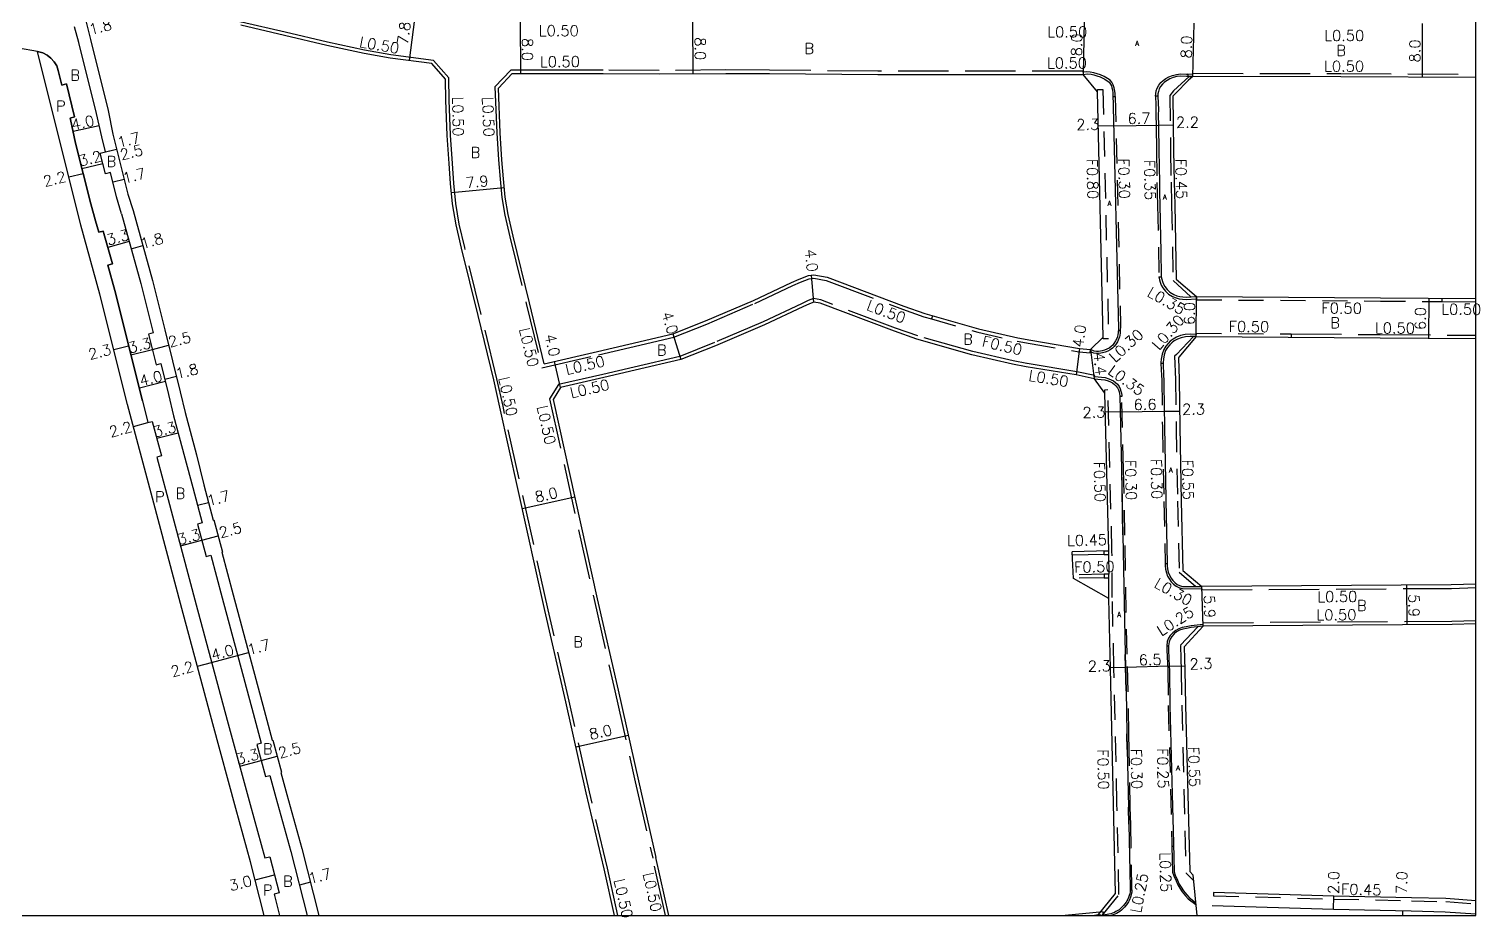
# Model space of a CAD drawing. Header units: metres. Extents: x -2400 to -1599, y -108600 to -108000.
# Drawn here: x -1815.8 to -1599.4, y -108600.2 to -108467.8 of the extents above; entities that cross this region are included whole.
import ezdxf

# ---------------------------------------------------------------- set-up
doc = ezdxf.new("R2010")
doc.units = ezdxf.units.M
doc.header["$LTSCALE"] = 2.5
doc.linetypes.add('22320', pattern=[2.5, 1.5, -1])
doc.linetypes.add('22330', pattern=[4, 3, -1])
for name, color, linetype in [('2101000', 175, 'Continuous'), ('2101001', 1, 'Continuous'), ('2213000', 3, 'Continuous'), ('2227000', 1, 'Continuous'), ('2232000', 120, '22320'), ('2233000', 120, '22330'), ('2235000', 13, 'Continuous'), ('9107000', 4, 'Continuous'), ('9201100', 215, 'Continuous'), ('9201500', 222, 'Continuous'), ('9202100', 82, 'Continuous'), ('9202200', 82, 'Continuous'), ('9203500', 155, 'Continuous'), ('999', 7, 'Continuous')]:
    doc.layers.add(name, color=color, linetype=linetype)
doc.styles.add('Dm_Anotation', font='txt.shx', dxfattribs={"bigfont": 'pscdm.shx'})

msp = doc.modelspace()

# ---------------------------------------------------------------- linework, layer by layer
at = {"layer": '2101000'}
for points in [[(-1808.23, -108462.71), (-1806.58, -108469.34), (-1803.94, -108479.93), (-1803.27, -108483.46), (-1801.05, -108492.39), (-1800.24, -108494.86), (-1797.37, -108505.28), (-1795.52, -108512.66), (-1794.36, -108517.25), (-1793.2, -108521.87), (-1792.47, -108525), (-1790.8, -108531.27), (-1789.71, -108535.75), (-1788.3, -108541.02), (-1788.21, -108540.99), (-1786.93, -108545.79), (-1787.03, -108545.82), (-1785.33, -108552.18), (-1780.71, -108569.38), (-1779.5, -108573.87), (-1779.4, -108573.85), (-1778.1, -108578.64), (-1778.2, -108578.66), (-1777.3, -108581.96), (-1775.09, -108590.03), (-1772.53, -108600)], [(-1728.45, -108600), (-1729.98, -108593.08), (-1732.68, -108581.7), (-1735.72, -108568.14), (-1738.82, -108554.53), (-1745.57, -108524.16), (-1746.47, -108520.09), (-1748.81, -108510.5), (-1751.28, -108500.48), (-1752.09, -108496.97), (-1752.59, -108493.85), (-1752.89, -108490.81), (-1753.13, -108487.84), (-1753.41, -108483.65), (-1753.61, -108478.38), (-1753.65, -108475.25), (-1755.7, -108472.93), (-1761.9, -108472.1), (-1765.81, -108471.42), (-1771.36, -108470.21), (-1777.68, -108468.75), (-1784.19, -108467.2)], [(-1814.48, -108471.13), (-1817.33, -108470.6), (-1827.3, -108484.87), (-1830.69, -108490.09), (-1840.71, -108504.2), (-1850.99, -108518.6), (-1861.91, -108533.72), (-1873.92, -108550.68), (-1877.83, -108556.82), (-1885.29, -108567.48), (-1891.97, -108577.43), (-1898.34, -108586.04)], [(-1782.74, -108592), (-1784.93, -108584.04), (-1788.34, -108571.44), (-1792.96, -108554.22), (-1797.34, -108537.78), (-1801.07, -108523.8), (-1805.2, -108507.34), (-1808.05, -108497.01), (-1814.48, -108471.13)], [(-1738.92, -108517.7), (-1741.14, -108508.62), (-1743.59, -108498.65), (-1744.33, -108495.45), (-1744.76, -108492.84), (-1745.02, -108490.11), (-1745.25, -108487.26), (-1745.52, -108483.23), (-1745.77, -108476.59), (-1743.7, -108474.42), (-1736.55, -108474.39), (-1730.15, -108474.41), (-1721.8, -108474.45), (-1711.87, -108474.38), (-1705.34, -108474.41), (-1689.19, -108474.56), (-1658.65, -108474.55), (-1658.55, -108474.55)], [(-1657.45, -108515.57), (-1655.56, -108513.74), (-1656.43, -108477.15), (-1658.55, -108474.55)], [(-1642.21, -108474.87), (-1642.93, -108475.46), (-1644.76, -108477.32), (-1645.18, -108477.8), (-1645.08, -108485.87), (-1644.99, -108490.62), (-1644.91, -108494.01), (-1644.69, -108505.09), (-1641.65, -108507.65)], [(-1600, -108474.99), (-1620.13, -108474.92), (-1642.21, -108474.87)], [(-1738.92, -108517.7), (-1730.97, -108515.88), (-1726.3, -108514.79), (-1719.77, -108513.26), (-1714.89, -108511.32), (-1707.72, -108508.25), (-1702.06, -108505.59), (-1700.94, -108505.07), (-1699.53, -108504.53), (-1698.72, -108504.46), (-1696.75, -108504.79), (-1685.32, -108509.1), (-1682.16, -108510.23), (-1674.17, -108512.5), (-1668.31, -108513.86), (-1666.38, -108514.2), (-1659.1, -108515.41), (-1657.45, -108515.57)], [(-1656.94, -108519.94), (-1659.62, -108519.38), (-1667.05, -108518.14), (-1669.11, -108517.78), (-1675.17, -108516.38), (-1683.38, -108514.04), (-1686.7, -108512.85), (-1697.8, -108508.67), (-1698.74, -108508.51), (-1699.38, -108508.76), (-1700.37, -108509.22), (-1706.08, -108511.9), (-1713.37, -108515.02), (-1718.56, -108517.08), (-1725.39, -108518.68), (-1730.07, -108519.78), (-1736.51, -108521.25), (-1737.61, -108523.04), (-1731.02, -108552.78), (-1727.91, -108566.39), (-1724.87, -108579.95), (-1722.27, -108591.38)], [(-1641.65, -108507.65), (-1614.23, -108507.85), (-1600, -108507.96)], [(-1641.7, -108513.65), (-1644.28, -108516.72), (-1644.36, -108516.81), (-1644.24, -108520.06), (-1644.16, -108527.14), (-1643.93, -108538.21), (-1643.69, -108548.57), (-1640.86, -108550.94)], [(-1641.7, -108513.65), (-1614.28, -108513.85), (-1600, -108513.96)], [(-1656.94, -108519.94), (-1655.39, -108522.08), (-1654.79, -108545.63), (-1660.21, -108545.76)], [(-1657.15, -108600), (-1656.27, -108599.87), (-1653.75, -108596.73), (-1654.05, -108583.33), (-1654.5, -108563.16), (-1654.73, -108552.74), (-1660.03, -108549.72)], [(-1600, -108550.6), (-1603.67, -108550.71), (-1640.86, -108550.94)], [(-1640.66, -108556.84), (-1643.51, -108559.94), (-1643.44, -108561.73), (-1643.39, -108563.35), (-1643.31, -108568.65), (-1642.68, -108593.46), (-1642.2, -108593.93)], [(-1600, -108556.51), (-1603.56, -108556.61), (-1640.66, -108556.84)], [(-1780.69, -108600), (-1782.74, -108592)], [(-1720.36, -108600), (-1722.27, -108591.38)], [(-1600, -108597.82), (-1604.47, -108597.5), (-1609.58, -108597.36), (-1621.21, -108597.12), (-1639.11, -108596.61)], [(-1655.56, -108599.49), (-1661.27, -108600)]]:
    msp.add_lwpolyline(points, dxfattribs=at)
at = {"layer": '2101001'}
for points in [[(-1660.03, -108549.72), (-1660.21, -108545.76)], [(-1642.2, -108593.93), (-1641.61, -108600)]]:
    msp.add_lwpolyline(points, dxfattribs=at)
at = {"layer": '2213000'}
for points in [[(-1801.97, -108495.33), (-1802.7, -108492.8), (-1803.61, -108489.17), (-1804.38, -108489.36), (-1805.15, -108486.29), (-1804.37, -108486.09), (-1804.92, -108483.87), (-1805.69, -108480.37), (-1808.32, -108469.77), (-1808.96, -108467.43)], [(-1798.84, -108523.24), (-1802.98, -108506.76), (-1804.02, -108502.98), (-1803.34, -108502.8), (-1804.69, -108497.9), (-1805.36, -108498.09), (-1805.83, -108496.39), (-1806.57, -108493.84), (-1808.82, -108484.78), (-1809.59, -108481.28), (-1809.64, -108481.06), (-1808.96, -108480.89), (-1810.19, -108475.95), (-1810.87, -108476.12), (-1811.4, -108473.97), (-1811.64, -108473.28), (-1812.01, -108472.66), (-1812.49, -108472.11), (-1813.06, -108471.67), (-1813.71, -108471.34), (-1814.48, -108471.13)], [(-1658.55, -108474.55), (-1657.94, -108474.45), (-1657.38, -108474.52), (-1656.99, -108474.6), (-1656.53, -108474.73), (-1656.04, -108474.91), (-1655.64, -108475.1), (-1655.35, -108475.25), (-1655.13, -108475.39), (-1654.87, -108475.56), (-1654.69, -108475.72), (-1654.49, -108475.98), (-1654.36, -108476.23), (-1654.28, -108476.52), (-1654.2, -108476.85), (-1654.12, -108477.35), (-1653.31, -108512.47), (-1653.35, -108513.05), (-1653.41, -108513.4), (-1653.47, -108513.61), (-1653.52, -108513.82), (-1653.74, -108514.31), (-1653.98, -108514.7), (-1654.16, -108514.92), (-1654.38, -108515.15), (-1654.69, -108515.36), (-1655.03, -108515.54), (-1655.39, -108515.69), (-1655.73, -108515.79), (-1655.99, -108515.84), (-1656.29, -108515.88), (-1656.59, -108515.87), (-1656.94, -108515.83), (-1657.45, -108515.57)], [(-1642.21, -108474.87), (-1643.16, -108474.84), (-1644.02, -108474.8), (-1644.59, -108474.87), (-1645.14, -108475.01), (-1645.65, -108475.21), (-1646.04, -108475.44), (-1646.42, -108475.7), (-1646.75, -108476), (-1647.01, -108476.35), (-1647.21, -108476.71), (-1647.34, -108477.07), (-1647.42, -108477.46), (-1647.43, -108477.76), (-1647.35, -108479.84), (-1647.36, -108480.51), (-1647.34, -108482.28), (-1647.3, -108485.9), (-1647.2, -108490.66), (-1647.17, -108492.17), (-1647.12, -108494.01), (-1647.03, -108498.94), (-1646.99, -108500.74), (-1646.92, -108504.75), (-1646.84, -108505.1), (-1646.76, -108505.42), (-1646.6, -108505.82), (-1646.38, -108506.17), (-1646.02, -108506.65), (-1645.63, -108507.03), (-1645.07, -108507.35), (-1644.58, -108507.55), (-1644.16, -108507.67), (-1643.71, -108507.74), (-1643.19, -108507.76), (-1641.65, -108507.65)], [(-1801.97, -108495.33), (-1799.11, -108505.74), (-1797.26, -108513.1), (-1797.94, -108513.27), (-1796.79, -108517.86), (-1796.11, -108517.69), (-1794.95, -108522.29), (-1794.21, -108525.46)], [(-1641.7, -108513.65), (-1642.61, -108513.63), (-1643.29, -108513.67), (-1643.96, -108513.82), (-1644.52, -108514.04), (-1644.98, -108514.3), (-1645.35, -108514.56), (-1645.66, -108514.88), (-1645.99, -108515.27), (-1646.27, -108515.74), (-1646.5, -108516.38), (-1646.61, -108517.03), (-1646.65, -108517.5), (-1646.64, -108517.67), (-1646.57, -108519.46), (-1646.55, -108520.11), (-1646.54, -108520.79), (-1646.46, -108527.17), (-1646.25, -108537.8), (-1646.24, -108538.26), (-1646.19, -108540.27), (-1646.02, -108547.49), (-1646.02, -108547.84), (-1645.98, -108548.29), (-1645.87, -108548.82), (-1645.7, -108549.27), (-1645.45, -108549.69), (-1645.19, -108550.05), (-1644.9, -108550.36), (-1644.54, -108550.64), (-1644.18, -108550.8), (-1643.75, -108550.93), (-1640.86, -108550.94)], [(-1656.94, -108519.94), (-1655.35, -108520.08), (-1654.83, -108520.26), (-1654.47, -108520.41), (-1654.18, -108520.57), (-1653.88, -108520.79), (-1653.68, -108520.98), (-1653.43, -108521.32), (-1653.3, -108521.6), (-1653.2, -108521.89), (-1653.13, -108522.17), (-1653.1, -108522.51), (-1652.83, -108533.39), (-1652.64, -108543.21), (-1652.29, -108560.97), (-1652.15, -108566.51), (-1652.04, -108572.83), (-1651.99, -108575.26), (-1651.82, -108583.85), (-1651.75, -108586.37), (-1651.56, -108595.86), (-1651.57, -108596.21), (-1651.58, -108596.51), (-1651.63, -108596.79), (-1651.7, -108597.03), (-1651.8, -108597.33), (-1651.91, -108597.59), (-1652.04, -108597.85), (-1652.16, -108598.05), (-1652.34, -108598.3), (-1652.54, -108598.55), (-1652.78, -108598.8), (-1653.03, -108599.02), (-1653.22, -108599.16), (-1653.4, -108599.29), (-1653.67, -108599.44), (-1653.91, -108599.56), (-1654.19, -108599.68), (-1654.46, -108599.76), (-1654.74, -108599.83), (-1654.99, -108599.87), (-1655.33, -108599.93), (-1655.67, -108600)], [(-1798.84, -108523.24), (-1798.07, -108526.49), (-1797.4, -108526.31), (-1796.03, -108531.46), (-1796.7, -108531.64), (-1795.22, -108537.21), (-1790.84, -108553.65), (-1786.22, -108570.87), (-1782.8, -108583.46), (-1780.62, -108591.42), (-1779.84, -108591.25), (-1778.45, -108596.64), (-1779.23, -108596.84), (-1778.42, -108600)], [(-1794.21, -108525.46), (-1791.35, -108536.19), (-1789.95, -108541.46), (-1790.62, -108541.64), (-1789.34, -108546.44), (-1788.67, -108546.26), (-1786.97, -108552.62), (-1782.35, -108569.82), (-1781.14, -108574.32), (-1781.81, -108574.5), (-1780.51, -108579.29), (-1779.84, -108579.11), (-1778.94, -108582.41), (-1776.74, -108590.46)], [(-1640.66, -108556.84), (-1642.45, -108557.07), (-1643.14, -108557.19), (-1643.72, -108557.32), (-1644.19, -108557.47), (-1644.63, -108557.7), (-1645.02, -108558.02), (-1645.36, -108558.39), (-1645.59, -108558.77), (-1645.76, -108559.2), (-1645.83, -108559.81), (-1645.85, -108560.42), (-1645.73, -108562.84), (-1645.71, -108563.41), (-1645.63, -108568.7), (-1645.29, -108581.91), (-1645.11, -108589.24), (-1645, -108593.49), (-1644.84, -108594), (-1644.5, -108594.76), (-1644.23, -108595.32), (-1643.95, -108595.81), (-1643.59, -108596.33), (-1643.12, -108596.93), (-1642.74, -108597.35), (-1641.8, -108598.08)], [(-1776.74, -108590.46), (-1774.29, -108600)], [(-1600, -108599.83), (-1604.57, -108599.5), (-1609.63, -108599.35), (-1621.26, -108599.12), (-1639.31, -108598.6)]]:
    msp.add_lwpolyline(points, dxfattribs=at)
at = {"layer": '2227000'}
for points in [[(-1647.36, -108480.51), (-1647.34, -108482.28), (-1647.3, -108485.9), (-1647.29, -108486.07)], [(-1647.17, -108492.15), (-1647.17, -108492.17), (-1647.12, -108494.01), (-1647.12, -108494.04)], [(-1647.03, -108498.88), (-1647.03, -108498.94), (-1646.99, -108500.74)], [(-1646.64, -108517.67), (-1646.57, -108519.46), (-1646.55, -108520.11), (-1646.54, -108520.79)], [(-1652.64, -108543.21), (-1652.82, -108533.5)], [(-1646.25, -108537.8), (-1646.24, -108538.26), (-1646.19, -108540.27)], [(-1645.85, -108560.42), (-1645.73, -108562.84)], [(-1652.15, -108566.51), (-1652.29, -108561.06)], [(-1651.99, -108575.26), (-1652.04, -108572.92)], [(-1645.29, -108581.91), (-1645.11, -108589.24)], [(-1651.75, -108586.37), (-1651.82, -108583.85)]]:
    msp.add_lwpolyline(points, dxfattribs=at)
at = {"layer": '2232000'}
for points in [[(-1642.77, -108474.85), (-1645.1, -108477), (-1645.64, -108477.69), (-1645.54, -108485.88), (-1645.45, -108490.63), (-1645.37, -108494.02), (-1645.15, -108505.3), (-1642.51, -108507.71)], [(-1656.43, -108477.15), (-1656.43, -108476.81), (-1655.64, -108476.79), (-1654.77, -108513.98), (-1655.56, -108513.99), (-1655.56, -108513.74)], [(-1654.1, -108477.84), (-1653.79, -108477.84), (-1653, -108512.11), (-1653.03, -108512.81), (-1653.33, -108512.78)], [(-1647.43, -108477.76), (-1647.76, -108477.77), (-1647.72, -108479.06), (-1647.71, -108479.84), (-1647.72, -108480.52), (-1647.7, -108482.28), (-1647.65, -108485.91), (-1647.56, -108490.67), (-1647.48, -108494.07), (-1647.27, -108504.74), (-1646.92, -108504.73)], [(-1641.65, -108507.65), (-1641.65, -108508.15), (-1614.24, -108508.35), (-1605.02, -108508.42), (-1605.02, -108507.92)], [(-1681.05, -108510.54), (-1681.19, -108511.02), (-1674.29, -108512.99), (-1668.41, -108514.35), (-1666.46, -108514.69), (-1659.17, -108515.91), (-1657.5, -108516.07), (-1657.45, -108515.57)], [(-1642.13, -108513.64), (-1644.67, -108516.33), (-1644.93, -108516.58), (-1644.8, -108520.07), (-1644.71, -108527.15), (-1644.49, -108538.22), (-1644.24, -108548.82), (-1641.76, -108550.94)], [(-1641.7, -108513.65), (-1641.69, -108513.15), (-1627.56, -108513.25), (-1627.56, -108513.75)], [(-1646.64, -108517.67), (-1646.96, -108517.69), (-1646.87, -108519.47), (-1646.85, -108520.12), (-1646.76, -108527.18), (-1646.54, -108538.26), (-1646.32, -108547.48), (-1646.02, -108547.49)], [(-1655.71, -108600), (-1653.23, -108596.91), (-1653.53, -108583.32), (-1653.98, -108563.15), (-1654.22, -108552.6), (-1654.27, -108545.66), (-1654.88, -108521.62), (-1655.4, -108521.63), (-1655.39, -108522.08)], [(-1651.57, -108596.21), (-1651.31, -108596.21), (-1651.46, -108586.45), (-1651.54, -108583.93), (-1651.7, -108575.35), (-1651.76, -108572.91), (-1651.86, -108566.6), (-1652.01, -108561.05), (-1652.35, -108543.29), (-1652.54, -108533.48), (-1652.81, -108522.6), (-1653.09, -108522.61)], [(-1654.78, -108546.22), (-1654.76, -108549.11)], [(-1655.43, -108549.12), (-1660.05, -108549.21)], [(-1655.43, -108549.64), (-1660.03, -108549.72)], [(-1654.73, -108552.74), (-1654.74, -108552.62), (-1654.76, -108549.63)], [(-1641.48, -108556.95), (-1644.07, -108559.72), (-1643.99, -108561.75), (-1643.93, -108563.36), (-1643.86, -108568.66), (-1643.23, -108593.69), (-1642.12, -108594.79)], [(-1645.83, -108559.84), (-1646.09, -108559.84), (-1646.09, -108560.4), (-1645.94, -108563.42), (-1645.87, -108568.7), (-1645.35, -108589.23), (-1645.33, -108589.66), (-1645.1, -108589.66)], [(-1639.11, -108596.61), (-1639.12, -108597.06), (-1621.22, -108597.57), (-1609.59, -108597.81), (-1604.49, -108597.95), (-1600, -108598.28)], [(-1655.51, -108600), (-1655.56, -108599.49)]]:
    msp.add_lwpolyline(points, dxfattribs=at)
at = {"layer": '2233000'}
for points in [[(-1753.11, -108478.36), (-1753.15, -108475.06), (-1755.45, -108472.46), (-1761.82, -108471.61), (-1765.72, -108470.93), (-1771.25, -108469.72), (-1777.56, -108468.26), (-1784.07, -108466.72), (-1790.24, -108465.06), (-1799.1, -108462.21), (-1805.65, -108460), (-1805.81, -108460.48)], [(-1658.56, -108474.22), (-1658.56, -108474.05), (-1658.65, -108474.05), (-1689.19, -108474.06), (-1705.33, -108473.91), (-1711.87, -108473.88), (-1721.8, -108473.95), (-1730.15, -108473.91), (-1736.55, -108473.89), (-1743.91, -108473.92), (-1746.28, -108476.4), (-1746.02, -108483.26), (-1745.75, -108487.3), (-1745.52, -108490.15), (-1745.25, -108492.9), (-1744.82, -108495.55), (-1744.08, -108498.77), (-1741.62, -108508.74), (-1739.29, -108518.3)], [(-1653.79, -108477.84), (-1653.8, -108477.4), (-1653.85, -108477.02), (-1653.96, -108476.52), (-1654.1, -108476.07), (-1654.29, -108475.72), (-1654.55, -108475.4), (-1654.92, -108475.13), (-1655.44, -108474.83), (-1656, -108474.59), (-1656.5, -108474.43), (-1656.97, -108474.29), (-1657.5, -108474.19), (-1658.03, -108474.14), (-1658.56, -108474.22)], [(-1647.76, -108477.77), (-1647.75, -108477.42), (-1647.66, -108476.98), (-1647.52, -108476.58), (-1647.29, -108476.16), (-1646.99, -108475.77), (-1646.62, -108475.44), (-1646.22, -108475.16), (-1645.8, -108474.91), (-1645.24, -108474.69), (-1644.66, -108474.54), (-1644.06, -108474.47), (-1643.16, -108474.51), (-1642.96, -108474.51)], [(-1642.23, -108474.53), (-1642.21, -108474.53)], [(-1642.21, -108474.87), (-1642.21, -108474.37), (-1620.13, -108474.42), (-1600, -108474.49)], [(-1729.49, -108592.98), (-1732.19, -108581.59), (-1735.23, -108568.03), (-1738.34, -108554.42), (-1745.08, -108524.05), (-1745.98, -108519.97), (-1748.33, -108510.38), (-1750.79, -108500.37), (-1751.6, -108496.88), (-1752.1, -108493.79), (-1752.39, -108490.77), (-1752.63, -108487.81), (-1752.91, -108483.62), (-1753.11, -108478.36)], [(-1739.29, -108518.3), (-1730.86, -108516.37), (-1726.19, -108515.27), (-1719.62, -108513.74), (-1714.7, -108511.78), (-1707.51, -108508.71), (-1701.85, -108506.05), (-1700.74, -108505.53), (-1699.42, -108505.02), (-1698.74, -108504.96), (-1696.88, -108505.28), (-1685.49, -108509.56), (-1682.31, -108510.7), (-1681.19, -108511.02)], [(-1647.27, -108504.74), (-1647.19, -108505.18), (-1647.1, -108505.53), (-1646.93, -108505.98), (-1646.68, -108506.37), (-1646.29, -108506.88), (-1645.84, -108507.32), (-1645.23, -108507.67), (-1644.7, -108507.89), (-1644.23, -108508.02), (-1643.74, -108508.09), (-1643.2, -108508.12), (-1641.65, -108508.01)], [(-1656.87, -108519.6), (-1656.84, -108519.45), (-1659.53, -108518.89), (-1666.97, -108517.65), (-1669.01, -108517.29), (-1675.04, -108515.89), (-1683.23, -108513.56), (-1686.53, -108512.38), (-1697.67, -108508.19), (-1698.79, -108507.99), (-1699.57, -108508.29), (-1700.58, -108508.76), (-1706.28, -108511.45), (-1713.56, -108514.55), (-1718.72, -108516.61), (-1725.51, -108518.2), (-1730.18, -108519.29), (-1736.83, -108520.81), (-1738.15, -108522.96)], [(-1605.02, -108508.42), (-1600, -108508.46)], [(-1653.03, -108512.81), (-1653.05, -108513.09), (-1653.11, -108513.47), (-1653.17, -108513.69), (-1653.24, -108513.92), (-1653.47, -108514.45), (-1653.73, -108514.87), (-1653.92, -108515.11), (-1654.18, -108515.38), (-1654.53, -108515.62), (-1654.9, -108515.82), (-1655.29, -108515.98), (-1655.66, -108516.09), (-1655.95, -108516.14), (-1656.27, -108516.18), (-1656.59, -108516.18), (-1656.97, -108516.13), (-1657.48, -108515.92)], [(-1641.69, -108513.33), (-1642.62, -108513.31), (-1643.34, -108513.35), (-1644.06, -108513.51), (-1644.65, -108513.74), (-1645.16, -108514.02), (-1645.57, -108514.32), (-1645.9, -108514.67), (-1646.26, -108515.08), (-1646.56, -108515.6), (-1646.81, -108516.29), (-1646.93, -108517), (-1646.97, -108517.5), (-1646.96, -108517.69)], [(-1627.56, -108513.25), (-1614.27, -108513.35), (-1600, -108513.46)], [(-1656.87, -108519.6), (-1655.3, -108519.74), (-1654.75, -108519.94), (-1654.37, -108520.09), (-1654.04, -108520.27), (-1653.72, -108520.51), (-1653.47, -108520.73), (-1653.19, -108521.12), (-1653.04, -108521.45), (-1652.93, -108521.77), (-1652.86, -108522.08), (-1652.81, -108522.46), (-1652.81, -108522.6)], [(-1738.15, -108522.96), (-1731.51, -108552.89), (-1728.4, -108566.5), (-1725.36, -108580.06), (-1722.76, -108591.49)], [(-1660.19, -108546.23), (-1655.42, -108546.13)], [(-1646.32, -108547.48), (-1646.33, -108547.86), (-1646.27, -108548.34), (-1646.16, -108548.9), (-1645.97, -108549.4), (-1645.71, -108549.86), (-1645.42, -108550.24), (-1645.1, -108550.58), (-1644.7, -108550.9), (-1644.29, -108551.08), (-1643.82, -108551.23), (-1640.86, -108551.29)], [(-1640.86, -108551.29), (-1640.86, -108551.44), (-1603.66, -108551.21), (-1600, -108551.1)], [(-1640.66, -108556.6), (-1640.66, -108556.34), (-1603.57, -108556.11), (-1600, -108556.01)], [(-1640.66, -108556.6), (-1642.48, -108556.82), (-1643.19, -108556.94), (-1643.79, -108557.06), (-1644.29, -108557.23), (-1644.77, -108557.49), (-1645.2, -108557.83), (-1645.57, -108558.24), (-1645.82, -108558.66), (-1646.02, -108559.14), (-1646.09, -108559.79), (-1646.09, -108559.84)], [(-1645.33, -108589.66), (-1645.24, -108593.53), (-1645.06, -108594.09), (-1644.72, -108594.86), (-1644.44, -108595.43), (-1644.15, -108595.94), (-1643.78, -108596.47), (-1643.31, -108597.08), (-1642.9, -108597.52), (-1641.77, -108598.4)], [(-1720.87, -108600), (-1722.76, -108591.49)], [(-1727.94, -108600), (-1729.49, -108592.98)], [(-1651.31, -108596.21), (-1651.32, -108596.55), (-1651.49, -108597.26), (-1651.65, -108597.66), (-1651.81, -108597.98), (-1652.09, -108598.42), (-1652.41, -108598.8), (-1652.64, -108599.03), (-1652.87, -108599.23), (-1653.09, -108599.4), (-1653.34, -108599.56), (-1653.6, -108599.7), (-1653.84, -108599.81), (-1654.1, -108599.91), (-1654.38, -108600)]]:
    msp.add_lwpolyline(points, dxfattribs=at)
at = {"layer": '2235000'}
for points in [[(-1642.24, -108474.87), (-1642.23, -108474.53), (-1642.96, -108474.51), (-1642.97, -108474.85)], [(-1654.79, -108545.63), (-1654.78, -108546.22), (-1655.42, -108546.23), (-1655.44, -108545.65)], [(-1654.76, -108549.63), (-1654.76, -108549.11), (-1655.43, -108549.12), (-1655.43, -108549.64)]]:
    msp.add_lwpolyline(points, close=True, dxfattribs=at)
at = {"layer": '9107000'}
for points in [[(-1658.55, -108474.55), (-1657.94, -108474.45), (-1657.38, -108474.52), (-1656.99, -108474.6), (-1656.53, -108474.73), (-1656.04, -108474.91), (-1655.64, -108475.1), (-1655.35, -108475.25), (-1655.13, -108475.39), (-1654.87, -108475.56), (-1654.69, -108475.72), (-1654.49, -108475.98), (-1654.36, -108476.23), (-1654.28, -108476.52), (-1654.2, -108476.85), (-1654.12, -108477.35), (-1653.31, -108512.47), (-1653.35, -108513.05), (-1653.41, -108513.4), (-1653.47, -108513.61), (-1653.52, -108513.82), (-1653.74, -108514.31), (-1653.98, -108514.7), (-1654.16, -108514.92), (-1654.38, -108515.15), (-1654.69, -108515.36), (-1655.03, -108515.54), (-1655.39, -108515.69), (-1655.73, -108515.79), (-1655.99, -108515.84), (-1656.29, -108515.88), (-1656.59, -108515.87), (-1656.94, -108515.83), (-1657.45, -108515.57)], [(-1642.21, -108474.87), (-1643.16, -108474.84), (-1644.02, -108474.8), (-1644.59, -108474.87), (-1645.14, -108475.01), (-1645.65, -108475.21), (-1646.04, -108475.44), (-1646.42, -108475.7), (-1646.75, -108476), (-1647.01, -108476.35), (-1647.21, -108476.71), (-1647.34, -108477.07), (-1647.42, -108477.46), (-1647.43, -108477.76), (-1647.35, -108479.84), (-1647.36, -108480.51), (-1647.34, -108482.28), (-1647.3, -108485.9), (-1647.2, -108490.66), (-1647.17, -108492.17), (-1647.12, -108494.01), (-1647.03, -108498.94), (-1646.99, -108500.74), (-1646.92, -108504.75), (-1646.84, -108505.1), (-1646.76, -108505.42), (-1646.6, -108505.82), (-1646.38, -108506.17), (-1646.02, -108506.65), (-1645.63, -108507.03), (-1645.07, -108507.35), (-1644.58, -108507.55), (-1644.16, -108507.67), (-1643.71, -108507.74), (-1643.19, -108507.76), (-1641.65, -108507.65)], [(-1641.7, -108513.65), (-1642.61, -108513.63), (-1643.29, -108513.67), (-1643.96, -108513.82), (-1644.52, -108514.04), (-1644.98, -108514.3), (-1645.35, -108514.56), (-1645.66, -108514.88), (-1645.99, -108515.27), (-1646.27, -108515.74), (-1646.5, -108516.38), (-1646.61, -108517.03), (-1646.65, -108517.5), (-1646.64, -108517.67), (-1646.57, -108519.46), (-1646.55, -108520.11), (-1646.54, -108520.79), (-1646.46, -108527.17), (-1646.25, -108537.8), (-1646.24, -108538.26), (-1646.19, -108540.27), (-1646.02, -108547.49), (-1646.02, -108547.84), (-1645.98, -108548.29), (-1645.87, -108548.82), (-1645.7, -108549.27), (-1645.45, -108549.69), (-1645.19, -108550.05), (-1644.9, -108550.36), (-1644.54, -108550.64), (-1644.18, -108550.8), (-1643.75, -108550.93), (-1640.86, -108550.94)], [(-1656.94, -108519.94), (-1655.35, -108520.08), (-1654.83, -108520.26), (-1654.47, -108520.41), (-1654.18, -108520.57), (-1653.88, -108520.79), (-1653.68, -108520.98), (-1653.43, -108521.32), (-1653.3, -108521.6), (-1653.2, -108521.89), (-1653.13, -108522.17), (-1653.1, -108522.51), (-1652.83, -108533.39), (-1652.64, -108543.21), (-1652.29, -108560.97), (-1652.15, -108566.51), (-1652.04, -108572.83), (-1651.99, -108575.26), (-1651.82, -108583.85), (-1651.75, -108586.37), (-1651.56, -108595.86), (-1651.57, -108596.21), (-1651.58, -108596.51), (-1651.63, -108596.79), (-1651.7, -108597.03), (-1651.8, -108597.33), (-1651.91, -108597.59), (-1652.04, -108597.85), (-1652.16, -108598.05), (-1652.34, -108598.3), (-1652.54, -108598.55), (-1652.78, -108598.8), (-1653.03, -108599.02), (-1653.22, -108599.16), (-1653.4, -108599.29), (-1653.67, -108599.44), (-1653.91, -108599.56), (-1654.19, -108599.68), (-1654.46, -108599.76), (-1654.74, -108599.83), (-1654.99, -108599.87), (-1655.33, -108599.93), (-1655.67, -108600)], [(-1640.66, -108556.84), (-1642.45, -108557.07), (-1643.14, -108557.19), (-1643.72, -108557.32), (-1644.19, -108557.47), (-1644.63, -108557.7), (-1645.02, -108558.02), (-1645.36, -108558.39), (-1645.59, -108558.77), (-1645.76, -108559.2), (-1645.83, -108559.81), (-1645.85, -108560.42), (-1645.73, -108562.84), (-1645.71, -108563.41), (-1645.63, -108568.7), (-1645.29, -108581.91), (-1645.11, -108589.24), (-1645, -108593.49), (-1644.84, -108594), (-1644.5, -108594.76), (-1644.23, -108595.32), (-1643.95, -108595.81), (-1643.59, -108596.33), (-1643.12, -108596.93), (-1642.74, -108597.35), (-1641.8, -108598.08)], [(-1655.76, -108600), (-1656.27, -108599.87)]]:
    msp.add_lwpolyline(points, dxfattribs=at)
at = {"layer": '9201100'}
for points in [[(-1758.06, -108464.74), (-1759.1, -108472.48)], [(-1742.51, -108466.42), (-1742.48, -108474.42)], [(-1716.84, -108466.41), (-1716.79, -108474.41)], [(-1658.44, -108466.55), (-1658.55, -108474.55)], [(-1642.21, -108474.87), (-1642.02, -108466.87)], [(-1608, -108466.96), (-1608.03, -108474.96)], [(-1809.2, -108483.03), (-1805.29, -108482.17)], [(-1805.15, -108486.29), (-1802.72, -108485.68)], [(-1804.37, -108486.09), (-1802.72, -108485.68)], [(-1807.87, -108488.6), (-1804.77, -108487.82)], [(-1809.83, -108489.84), (-1807.69, -108489.31)], [(-1801.59, -108490.22), (-1803.24, -108490.63)], [(-1744.89, -108491.48), (-1752.75, -108492.23)], [(-1800.84, -108499.47), (-1804.02, -108500.35)], [(-1800.54, -108500.54), (-1798.81, -108500.06)], [(-1699.13, -108504.49), (-1698.76, -108508.52)], [(-1641.7, -108513.65), (-1641.65, -108507.65)], [(-1607.04, -108507.91), (-1607.08, -108513.91)], [(-1803.14, -108515.57), (-1800.91, -108515.01)], [(-1797.36, -108515.56), (-1794.94, -108514.95)], [(-1719.77, -108513.26), (-1718.56, -108517.08)], [(-1800.56, -108516.37), (-1797.36, -108515.56)], [(-1659.1, -108515.41), (-1659.62, -108519.38)], [(-1657.45, -108515.57), (-1656.94, -108519.94)], [(-1736.51, -108521.25), (-1737.4, -108517.35)], [(-1795.43, -108520.37), (-1799.31, -108521.34)], [(-1795.53, -108519.99), (-1793.78, -108519.55)], [(-1800.2, -108527.06), (-1798.07, -108526.49)], [(-1793.52, -108528.04), (-1796.71, -108528.88)], [(-1790.65, -108538.82), (-1789.01, -108538.38)], [(-1734.38, -108537.6), (-1742.2, -108539.33)], [(-1793.17, -108544.89), (-1789.98, -108544.04)], [(-1789.98, -108544.04), (-1787.57, -108543.39)], [(-1640.66, -108556.84), (-1640.86, -108550.94)], [(-1610.26, -108556.66), (-1610.29, -108550.76)], [(-1790.65, -108562.83), (-1788.53, -108562.26)], [(-1788.53, -108562.26), (-1784.66, -108561.22)], [(-1784.66, -108561.22), (-1783.02, -108560.78)], [(-1726.39, -108573.17), (-1734.2, -108574.92)], [(-1784.35, -108577.76), (-1781.16, -108576.9)], [(-1781.16, -108576.9), (-1778.75, -108576.24)], [(-1782.05, -108594.69), (-1779.15, -108593.95)], [(-1773.81, -108595.05), (-1775.45, -108595.47)], [(-1621.26, -108599.12), (-1621.21, -108597.12)], [(-1610.9, -108600), (-1610.89, -108599.33)]]:
    msp.add_lwpolyline(points, dxfattribs=at)
at = {"layer": '9201100', "flags": 128}
for points in [[(-1654, -108482.19), (-1656.31, -108482.25)], [(-1654, -108482.19), (-1647.35, -108482.11)], [(-1647.35, -108482.11), (-1645.13, -108482.08)], [(-1653.04, -108524.87), (-1655.32, -108524.93)], [(-1653.04, -108524.87), (-1646.49, -108524.79)], [(-1646.49, -108524.79), (-1644.18, -108524.77)], [(-1652.24, -108563.01), (-1654.5, -108563.06)], [(-1645.73, -108562.84), (-1652.24, -108563.01)], [(-1645.73, -108562.84), (-1643.41, -108562.76)]]:
    msp.add_lwpolyline(points, dxfattribs=at)
at = {"layer": '9202200'}
msp.add_lwpolyline([(-1814.48, -108471.13), (-1813.71, -108471.34), (-1813.06, -108471.67), (-1812.49, -108472.11), (-1812.01, -108472.66), (-1811.64, -108473.28), (-1811.4, -108473.97), (-1810.87, -108476.12), (-1810.19, -108475.95), (-1808.96, -108480.89), (-1809.64, -108481.06), (-1809.59, -108481.28), (-1808.82, -108484.78), (-1806.57, -108493.84), (-1805.83, -108496.39), (-1805.36, -108498.09), (-1804.69, -108497.9), (-1803.34, -108502.8), (-1804.02, -108502.98), (-1802.98, -108506.76), (-1798.84, -108523.24), (-1798.07, -108526.49), (-1797.4, -108526.31), (-1796.03, -108531.46), (-1796.7, -108531.64), (-1795.22, -108537.21), (-1790.84, -108553.65), (-1786.22, -108570.87), (-1782.8, -108583.46), (-1780.62, -108591.42), (-1779.84, -108591.25), (-1778.45, -108596.64), (-1779.23, -108596.84), (-1778.42, -108600)], dxfattribs=at)
at = {"layer": '999'}
msp.add_lwpolyline([(-2400, -108600), (-1600, -108600), (-1600, -108000), (-2400, -108000)], close=True, dxfattribs=at)

# ---------------------------------------------------------------- texts
at = {"layer": '9201500', "style": 'Dm_Anotation'}
for s, rotation, p in [('1.8', 14.0287, (-1806.6, -108468.65)), ('7.8', 82.353, (-1759.29, -108470.18)), ('8.0', 270.242, (-1742.25, -108469.11)), ('8.0', 270.4037, (-1716.48, -108469)), ('8.0', 89.1663, (-1658.76, -108471.85)), ('8.0', 88.6162, (-1642.4, -108472.17)), ('8.0', 89.7894, (-1608.3, -108472.75)), ('6.7', 0.6902, (-1651.94, -108481.92)), ('4.0', 12.3567, (-1809.25, -108482.88)), ('2.3', 1.3521, (-1659.58, -108482.85)), ('2.2', 0.7287, (-1644.72, -108482.49)), ('1.7', 13.9528, (-1802.37, -108485.49)), ('3.2', 13.9528, (-1808.12, -108488.27)), ('2.5', 13.9528, (-1801.97, -108487.35)), ('2.2', 13.9528, (-1813.43, -108491.33)), ('1.7', 13.9528, (-1801.57, -108490.84)), ('7.9', 5.5047, (-1750.58, -108491.51)), ('3.3', 15.3817, (-1803.95, -108500.06)), ('1.8', 15.3817, (-1798.88, -108500.59)), ('4.0', 275.1688, (-1700.04, -108500.65)), ('4.0', 287.4467, (-1721.47, -108510.2)), ('6.0', 89.5675, (-1641.93, -108511.94)), ('6.0', 89.5739, (-1607.49, -108512.69)), ('4.0', 82.5479, (-1658.58, -108515.37)), ('2.3', 14.1141, (-1806.68, -108517.13)), ('3.3', 14.1141, (-1800.74, -108516.16)), ('2.5', 14.1141, (-1794.78, -108515.29)), ('4.0', 282.9088, (-1738.87, -108513.44)), ('4.4', 276.6531, (-1657.05, -108516.09)), ('4.0', 14.1141, (-1799.06, -108521.08)), ('1.8', 14.1141, (-1793.69, -108520.01)), ('6.6', 0.6847, (-1651.04, -108524.6)), ('2.3', 0.6847, (-1643.81, -108525.31)), ('2.3', 1.4489, (-1658.66, -108525.79)), ('2.2', 14.9148, (-1803.57, -108528.69)), ('3.3', 14.9148, (-1796.98, -108528.71)), ('1.7', 14.9151, (-1788.99, -108538.97)), ('8.0', 12.5278, (-1740.13, -108538.41)), ('3.3', 14.9151, (-1793.39, -108544.75)), ('2.5', 14.9151, (-1787.2, -108543.74)), ('5.9', 271.9769, (-1640.57, -108552.25)), ('5.9', 270.3518, (-1610.04, -108552.07)), ('4.0', 15.0293, (-1788.37, -108561.98)), ('1.7', 15.0293, (-1782.96, -108561.19)), ('2.2', 15.0293, (-1794.38, -108564.46)), ('2.3', 1.2773, (-1657.86, -108563.64)), ('6.5', 1.4637, (-1650.27, -108562.71)), ('2.3', 2.073, (-1642.68, -108563.32)), ('8.0', 12.6299, (-1732.03, -108573.81)), ('3.3', 15.1681, (-1784.64, -108577.54)), ('2.5', 15.1681, (-1778.36, -108576.6)), ('3.0', 14.4122, (-1785.7, -108596.4)), ('1.7', 14.4122, (-1773.86, -108595.31)), ('2.0', 88.5961, (-1620.46, -108596.83)), ('7.0', 88.828, (-1610.29, -108596.85))]:
    msp.add_text(s, height=1.6, rotation=rotation, dxfattribs=at).set_placement(p)
at = {"layer": '9202100', "style": 'Dm_Anotation'}
for s, height, p in [('A', 0.75, (-1650.8, -108470.26, 5.69)), ('B', 1.6, (-1700.13, -108471.46)), ('B', 1.6, (-1620.81, -108471.76)), ('B', 1.6, (-1809.6, -108475.45)), ('P', 1.6, (-1811.72, -108480.06)), ('B', 1.6, (-1804.19, -108488.32)), ('B', 1.6, (-1749.92, -108486.99)), ('A', 0.75, (-1646.68, -108493.18, 5.89)), ('A', 0.75, (-1654.92, -108494.17, 5.82)), ('B', 1.6, (-1621.72, -108512.39)), ('B', 1.6, (-1722.13, -108516.46)), ('B', 1.6, (-1676.46, -108514.85)), ('A', 0.75, (-1645.79, -108533.94, 5.87)), ('B', 1.6, (-1793.9, -108537.84)), ('P', 1.6, (-1796.96, -108538.34)), ('B', 1.6, (-1617.73, -108554.59)), ('A', 0.75, (-1653.49, -108555.49, 5.76)), ('B', 1.6, (-1734.61, -108560)), ('B', 1.6, (-1780.87, -108575.97)), ('A', 0.75, (-1644.71, -108578.37, 5.62)), ('B', 1.6, (-1777.88, -108595.71)), ('P', 1.6, (-1780.89, -108597.03))]:
    msp.add_text(s, height=height, dxfattribs=at).set_placement(p)
at = {"layer": '9203500', "style": 'Dm_Anotation'}
for s, rotation, p in [('L0.50', 359.8131, (-1739.75, -108468.81)), ('L0.50', 0.0169, (-1663.93, -108469)), ('L0.50', 350.1881, (-1766.59, -108470.45)), ('L0.50', 359.8697, (-1622.62, -108469.54)), ('L0.50', 0.242, (-1739.58, -108473.45)), ('L0.50', 0.0169, (-1663.96, -108473.64)), ('L0.50', 359.8697, (-1622.64, -108474.11)), ('L0.50', 270.7039, (-1752.63, -108477.84)), ('L0.50', 272.2081, (-1748.18, -108477.91)), ('F0.80', 271.3521, (-1658.04, -108487.14)), ('F0.30', 271.3191, (-1653.33, -108487.08)), ('F0.35', 271.1397, (-1649.48, -108487.3)), ('F0.45', 271.1397, (-1644.81, -108487.12)), ('L0.35', 330.4007, (-1649.14, -108507.53)), ('L0.50', 339.3737, (-1691, -108509.62)), ('L0.30', 49.1085, (-1647.24, -108515.78)), ('F0.50', 359.5739, (-1623.04, -108510.19)), ('L0.50', 359.5739, (-1605.16, -108510.35)), ('L0.50', 283.7409, (-1742.7, -108512.54)), ('L0.30', 42.6232, (-1653.82, -108517.6)), ('F0.50', 359.5675, (-1636.87, -108512.95)), ('L0.50', 359.5739, (-1615.06, -108513.16)), ('F0.50', 346.9411, (-1673.76, -108515.09)), ('L0.50', 12.8982, (-1735.59, -108519.37)), ('L0.50', 350.5492, (-1666.79, -108520.21)), ('L0.35', 323.9512, (-1654.99, -108519.08)), ('L0.50', 282.3907, (-1745.75, -108519.85)), ('L0.50', 12.8982, (-1734.9, -108522.86)), ('L0.50', 282.5025, (-1740.03, -108524.09)), ('F0.30', 271.4183, (-1652.32, -108532.07)), ('F0.30', 271.1578, (-1648.48, -108531.9)), ('F0.55', 271.1578, (-1643.81, -108532)), ('F0.50', 271.4489, (-1656.98, -108532.33)), ('L0.45', 1.4195, (-1660.96, -108544.9)), ('F0.50', 1.0728, (-1659.9, -108548.86)), ('L0.30', 330.923, (-1648.1, -108550.97)), ('L0.50', 0.3518, (-1623.65, -108553.26)), ('L0.25', 32.6966, (-1646.9, -108558.38)), ('L0.50', 0.3518, (-1623.78, -108555.98)), ('F0.50', 271.2773, (-1656.44, -108575.23)), ('F0.30', 271.124, (-1651.46, -108575.14)), ('F0.25', 271.4486, (-1647.55, -108575.07)), ('F0.55', 271.4486, (-1642.9, -108574.84)), ('L0.25', 271.4484, (-1647.16, -108590.6)), ('L0.50', 282.4613, (-1728.55, -108594.75)), ('L0.50', 282.4717, (-1724.22, -108593.78)), ('L0.25', 78.9745, (-1649.97, -108599.75)), ('F0.45', 358.828, (-1620.13, -108596.89))]:
    msp.add_text(s, height=1.6, rotation=rotation, dxfattribs=at).set_placement(p)

doc.saveas('drawing.dxf')
